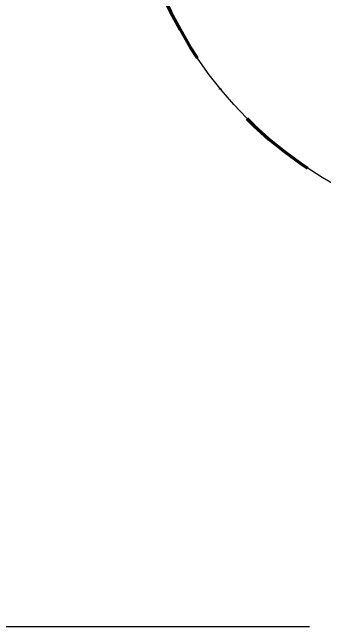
# Model space of a CAD drawing. Header units: millimetres. Extents: x 4161 to 13726, y 828 to 4470.
# Drawn here: x 8403.4 to 8657.7, y 828.2 to 1327.4 of the extents above; entities that cross this region are included whole.
import ezdxf

# ---------------------------------------------------------------- set-up
doc = ezdxf.new("R2010")
doc.units = ezdxf.units.MM
doc.header["$LTSCALE"] = 10
doc.linetypes.add('DASHDOT', pattern=[25.4, 12.7, -6.35, 0, -6.35])
doc.layers.add('AUX_01', color=1, linetype='Continuous')
doc.layers.add('P', color=250, linetype='Continuous', lineweight=100)

# ---------------------------------------------------------------- blocks, each defined once
blk = doc.blocks.new('A$C264A139D')
at = {"layer": 'P', "color": 0, "linetype": 'Continuous'}
for points in [[(24.71, 246.18), (26.18, 242.35), (33.24, 227.35), (40.88, 212.94), (49.12, 198.53), (54.71, 190)], [(73.82, 164.41), (73.82, 164.71)], [(95.29, 140.59), (100.88, 135), (113.24, 123.82), (126.18, 113.53), (139.41, 103.82), (144.71, 100.29)]]:
    blk.add_lwpolyline(points, dxfattribs=at)

msp = doc.modelspace()

# ---------------------------------------------------------------- linework, layer by layer
at = {"linetype": 'DASHDOT', "ltscale": 4}
msp.add_lwpolyline([(4160.62, 4470.42), (13725.74, 4470.42), (13725.74, 828.17), (4160.62, 828.17)], close=True, dxfattribs=at)
at = {"layer": 'AUX_01'}
msp.add_circle((8824.29, 1471.17), 325.22, dxfattribs=at)

# ---------------------------------------------------------------- block references
msp.add_blockref('A$C264A139D', (8499.04, 1100.44), dxfattribs=at)

doc.saveas('drawing.dxf')
